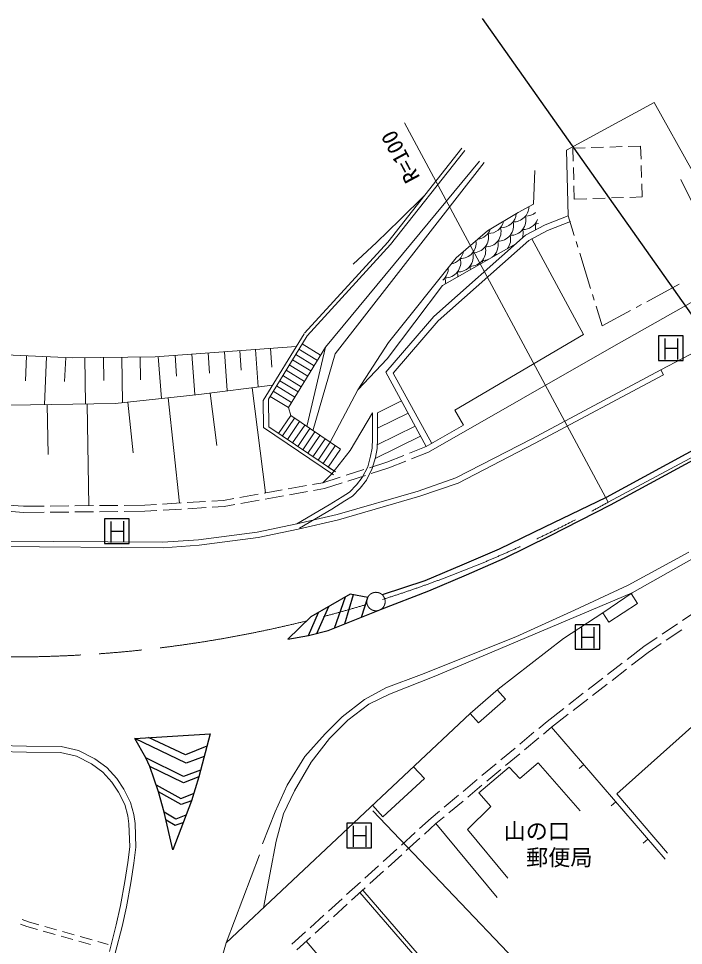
# Model space of a CAD drawing. Units: millimetres, scale not verified. Extents: x 40000 to 680000, y 20000 to 380000.
# Drawn here: x 241597 to 295635, y 236924 to 312259 of the extents above; entities that cross this region are included whole.
import ezdxf
from ezdxf.enums import TextEntityAlignment as Align

# ---------------------------------------------------------------- set-up
doc = ezdxf.new("R2010")
doc.units = ezdxf.units.MM
doc.header["$LTSCALE"] = 1000
doc.linetypes.add('CHAIN', pattern=[18.5, 12, -1.5, 3.5, -1.5])
for name, color, linetype, lineweight in [('M-BMK', 2, 'CHAIN', 13), ('M-STR-HTXT', 7, 'Continuous', 13), ('M-STR-STRC', 7, 'Continuous', 25), ('M-WORK', 1, 'Continuous', 13)]:
    doc.layers.add(name, color=color, linetype=linetype, lineweight=lineweight)
doc.styles.add('ＭＳ ゴシック', font='')
doc.styles.get('ＭＳ ゴシック').set_extended_font_data('MS Gothic')

msp = doc.modelspace()

# ---------------------------------------------------------------- linework, layer by layer
at = {"layer": 'M-BMK'}
msp.add_line((289503, 272940), (313370, 285733), dxfattribs=at)
msp.add_circle((270643, 264875), 750, dxfattribs=at)
msp.add_arc((240967, 360371), 100000, 255.78099, 299.03646, dxfattribs=at)
at = {"layer": 'M-STR-HTXT'}
msp.add_line((289503, 272940), (272969, 303785), dxfattribs=at)
at = {"layer": 'M-STR-STRC'}
for p, q in [((279285, 312259), (301941, 280168)), ((295617, 286470), (293617, 286470)), ((293617, 286470), (293617, 284470)), ((295617, 284470), (295617, 286470)), ((294157, 284555), (294157, 286254)), ((295149, 286265), (295149, 284560)), ((294157, 285470), (295149, 285470)), ((293617, 284470), (295617, 284470)), ((301941, 280168), (289342, 273330)), ((302271, 279551), (289668, 272710)), ((289342, 273330), (284333, 270909)), ((289668, 272710), (284743, 270200)), ((250582, 271602), (248582, 271602)), ((248582, 271602), (248582, 269602)), ((249122, 269687), (249122, 271387)), ((250114, 271398), (250114, 269693)), ((250582, 269602), (250582, 271602)), ((249122, 270602), (250114, 270602)), ((284333, 270909), (280651, 269132)), ((284743, 270200), (281053, 268371)), ((248582, 269602), (250582, 269602)), ((280651, 269132), (277618, 267843)), ((281053, 268371), (277988, 267026)), ((277618, 267843), (274612, 266562)), ((277988, 267026), (274923, 265713)), ((274612, 266562), (271154, 265424)), ((268542, 265467), (265362, 263627)), ((267274, 262725), (268169, 265251)), ((268792, 265423), (268075, 263046)), ((269976, 265218), (268542, 265467)), ((269473, 263606), (269976, 265218)), ((274923, 265713), (270991, 264211)), ((265841, 262291), (266811, 264465)), ((265175, 262126), (265966, 263977)), ((266754, 262517), (270826, 264148)), ((265362, 263627), (263486, 261813)), ((288827, 262994), (286827, 262994)), ((286827, 262994), (286827, 260994)), ((288827, 260994), (288827, 262994)), ((265175, 262126), (266754, 262517)), ((287368, 261079), (287368, 262778)), ((288359, 262789), (288359, 261084)), ((263486, 261813), (265175, 262126)), ((287368, 261994), (288359, 261994)), ((286827, 260994), (288827, 260994)), ((251038, 253753), (257157, 254129)), ((257157, 254129), (256255, 250631)), ((251950, 252174), (251038, 253753)), ((255213, 251747), (251038, 253753)), ((255161, 252414), (252166, 253823)), ((256896, 253119), (255161, 252414)), ((252273, 251476), (251950, 252174)), ((255015, 250668), (251950, 252174)), ((256682, 252288), (255213, 251747)), ((252971, 249412), (252273, 251476)), ((254999, 250152), (252273, 251476)), ((256396, 251178), (255015, 250668)), ((256255, 250631), (254999, 250152)), ((256255, 250631), (255645, 248692)), ((252776, 249991), (254790, 248880)), ((253441, 247765), (252971, 249412)), ((254822, 248390), (252971, 249412)), ((255645, 248692), (254129, 244705)), ((254790, 248880), (255825, 249262)), ((255645, 248692), (254822, 248390)), ((284632, 232939), (270378, 247856)), ((254129, 244705), (253441, 247765)), ((254384, 247202), (253441, 247765)), ((253584, 247128), (254321, 246691)), ((255198, 247518), (254384, 247202)), ((254321, 246691), (254974, 246928)), ((270289, 246857), (268289, 246857)), ((268289, 246857), (268289, 244857)), ((268829, 244942), (268829, 246642)), ((269820, 246653), (269820, 244948)), ((270289, 244857), (270289, 246857)), ((268829, 245857), (269820, 245857)), ((268289, 244857), (270289, 244857))]:
    msp.add_line(p, q, dxfattribs=at)
at = {"layer": 'M-WORK'}
for p, q in [((286142, 301568), (293249, 305438)), ((293249, 305438), (296368, 299856)), ((271611, 294090), (277620, 301716)), ((271839, 293895), (277856, 301530)), ((286262, 296237), (286142, 301568)), ((287648, 301755), (286637, 301724)), ((286637, 301724), (286670, 300654)), ((289147, 301802), (288147, 301771)), ((290646, 301849), (289647, 301818)), ((292156, 301896), (291146, 301864)), ((292190, 300826), (292156, 301896)), ((266547, 285559), (279052, 300668)), ((279439, 300562), (267336, 285012)), ((283446, 297160), (283568, 299903)), ((286686, 300154), (286717, 299155)), ((292237, 299327), (292205, 300326)), ((298687, 292529), (295421, 299190)), ((286733, 298655), (286766, 297585)), ((292285, 297757), (292252, 298827)), ((272572, 295892), (274618, 297906)), ((286766, 297585), (287777, 297616)), ((288276, 297632), (289276, 297663)), ((289776, 297679), (290775, 297710)), ((291275, 297725), (292285, 297757)), ((282211, 296499), (283446, 297160)), ((279712, 295005), (282211, 296499)), ((284386, 295487), (286262, 296237)), ((286262, 296237), (286762, 294621)), ((270695, 294054), (272572, 295892)), ((282791, 294643), (284386, 295487)), ((284596, 295033), (286448, 295773)), ((293799, 283710), (316305, 295609)), ((275356, 288052), (282791, 294643)), ((277155, 292822), (279712, 295005)), ((283078, 294229), (284596, 295033)), ((264833, 286676), (271611, 294090)), ((265054, 286474), (271839, 293895)), ((268799, 292292), (270695, 294054)), ((275713, 287700), (283078, 294229)), ((276047, 290565), (282005, 293946)), ((287520, 286586), (283305, 294349)), ((286909, 294144), (287057, 293666)), ((287205, 293188), (288091, 290322)), ((271668, 285928), (277155, 292822)), ((289982, 285636), (300977, 291854)), ((271566, 284609), (276047, 290565)), ((292659, 289247), (295294, 290681)), ((288238, 289844), (288386, 289367)), ((288534, 288889), (289033, 287273)), ((291780, 288769), (292220, 289008)), ((271451, 283514), (275356, 288052)), ((289033, 287273), (291341, 288530)), ((272055, 283449), (275713, 287700)), ((261480, 281214), (264799, 286630)), ((261898, 281323), (265054, 286474)), ((277047, 280441), (287520, 286586)), ((252707, 284776), (264173, 285610)), ((263529, 280634), (266547, 285559)), ((266141, 284897), (264649, 285812)), ((266547, 285559), (265031, 279098)), ((269169, 282079), (271668, 285928)), ((274917, 277006), (289982, 285636)), ((239866, 284952), (246023, 284670)), ((242247, 284843), (242153, 282808)), ((243875, 284768), (243697, 280878)), ((246023, 284670), (252707, 284776)), ((252956, 284794), (253204, 281376)), ((254323, 284893), (254447, 283184)), ((255690, 284993), (255929, 281703)), ((257006, 285089), (257125, 283444)), ((258322, 285184), (258552, 282018)), ((259588, 285276), (259703, 283693)), ((260855, 285369), (261077, 282321)), ((262074, 285457), (262185, 283934)), ((265619, 284045), (264126, 284959)), ((265880, 284471), (264388, 285385)), ((267336, 285012), (265526, 278763)), ((245431, 284697), (245342, 282752)), ((246988, 284685), (247047, 280927)), ((248491, 284709), (248521, 282830)), ((249995, 284733), (250053, 281031)), ((251475, 284756), (251505, 282905)), ((265096, 283192), (263604, 284106)), ((265357, 283618), (263865, 284533)), ((269169, 282079), (271566, 284609)), ((264835, 282766), (263343, 283680)), ((274734, 277471), (271451, 283514)), ((275173, 277710), (272055, 283449)), ((283314, 278108), (293799, 283710)), ((283523, 277710), (294011, 283313)), ((294011, 283313), (293799, 283710)), ((264312, 281913), (262820, 282827)), ((264574, 282339), (263081, 283254)), ((256251, 281705), (262244, 282461)), ((257174, 281822), (257713, 277553)), ((260589, 282252), (261668, 273704)), ((263790, 281060), (262298, 281975)), ((264051, 281487), (262559, 282401)), ((266923, 277817), (269169, 282079)), ((249461, 280966), (256251, 281705)), ((250469, 281076), (250916, 276968)), ((253755, 281433), (254685, 272879)), ((261503, 279011), (261480, 281214)), ((261898, 281323), (261933, 279083)), ((263529, 280634), (262037, 281548)), ((270757, 280226), (272713, 281189)), ((240842, 280826), (249461, 280966)), ((243932, 280876), (243998, 276829)), ((247169, 280929), (247304, 272666)), ((263529, 280634), (263716, 279989)), ((277751, 279198), (277047, 280441)), ((263716, 279989), (262734, 278540)), ((264025, 279780), (263043, 278331)), ((264439, 279499), (263457, 278050)), ((267751, 277257), (263716, 279989)), ((268559, 277144), (270357, 280223)), ((270357, 280223), (270371, 278118)), ((270757, 280226), (270772, 278110)), ((270766, 278956), (273260, 280184)), ((267182, 275166), (261503, 279011)), ((267350, 275414), (261933, 279083)), ((264853, 279219), (263871, 277770)), ((265267, 278939), (264285, 277490)), ((270749, 277613), (273832, 279131)), ((274734, 277471), (277751, 279198)), ((265681, 278658), (264699, 277209)), ((266095, 278378), (265113, 276929)), ((266509, 278098), (265527, 276649)), ((270371, 278118), (270337, 277352)), ((270582, 276495), (274276, 278314)), ((270772, 278110), (270736, 277305)), ((277138, 274920), (283314, 278108)), ((266923, 277817), (265941, 276368)), ((267337, 277537), (266355, 276088)), ((267751, 277257), (266769, 275808)), ((270337, 277352), (270210, 276679)), ((270736, 277305), (270599, 276587)), ((273367, 276932), (274734, 277471)), ((277315, 274505), (283523, 277710)), ((267070, 275242), (268559, 277144)), ((270210, 276679), (269971, 275837)), ((270599, 276587), (270347, 275693)), ((271535, 276210), (272902, 276749)), ((273543, 276464), (274917, 277006)), ((266769, 275808), (267350, 275414)), ((269971, 275837), (269537, 274951)), ((270122, 275756), (271535, 276210)), ((270267, 275278), (271704, 275739)), ((271704, 275739), (273078, 276281)), ((266329, 274537), (267070, 275242)), ((266329, 274537), (267742, 274991)), ((268218, 275144), (269646, 275603)), ((268363, 274665), (269791, 275124)), ((270347, 275693), (269878, 274737)), ((263521, 274035), (264998, 274299)), ((265490, 274387), (266329, 274537)), ((266450, 274051), (267887, 274512)), ((269069, 274356), (268490, 273760)), ((269537, 274951), (269069, 274356)), ((269878, 274737), (269371, 274092)), ((274064, 273857), (277138, 274920)), ((274200, 273428), (277315, 274505)), ((259583, 273332), (261060, 273596)), ((261552, 273683), (263029, 273947)), ((263611, 273543), (265088, 273807)), ((265580, 273895), (266450, 274051)), ((267486, 271961), (274064, 273857)), ((268490, 273760), (267903, 273394)), ((269371, 274092), (268743, 273446)), ((240729, 272715), (242004, 272616)), ((251856, 272709), (252808, 272767)), ((253307, 272797), (254804, 272887)), ((255303, 272917), (256801, 273007)), ((257300, 273037), (258252, 273094)), ((258252, 273094), (259091, 273244)), ((258311, 272596), (259181, 272752)), ((259673, 272840), (261150, 273104)), ((261642, 273192), (263119, 273455)), ((266848, 272739), (264226, 271198)), ((267903, 273394), (266848, 272739)), ((268114, 273054), (267055, 272396)), ((267600, 271525), (274200, 273428)), ((268743, 273446), (268114, 273054)), ((240689, 272216), (241987, 272116)), ((241987, 272116), (243680, 272132)), ((242004, 272616), (243680, 272632)), ((244180, 272636), (245680, 272651)), ((244180, 272136), (245680, 272151)), ((246180, 272655), (247680, 272670)), ((246180, 272155), (247680, 272170)), ((248180, 272674), (249680, 272689)), ((248180, 272174), (249680, 272189)), ((250180, 272693), (251856, 272709)), ((250180, 272193), (251873, 272209)), ((251873, 272209), (252846, 272268)), ((253345, 272298), (254843, 272388)), ((255342, 272418), (256839, 272508)), ((257338, 272538), (258311, 272596)), ((264226, 271198), (267486, 271961)), ((267055, 272396), (264429, 270853)), ((264324, 270759), (267600, 271525)), ((256225, 269893), (260994, 270525)), ((260994, 270525), (264226, 271198)), ((261069, 270081), (264324, 270759)), ((238416, 269806), (253324, 269691)), ((253324, 269691), (256225, 269893)), ((256271, 269445), (261069, 270081)), ((238402, 269356), (253338, 269241)), ((253338, 269241), (256271, 269445)), ((291464, 265577), (297561, 269043)), ((291131, 266202), (296068, 268899)), ((286792, 264185), (291131, 266202)), ((275511, 258845), (291464, 265577)), ((289084, 263949), (291464, 265577)), ((291904, 264716), (291390, 265527)), ((289569, 263194), (291904, 264716)), ((282007, 262003), (286792, 264185)), ((285881, 261872), (289084, 263949)), ((289084, 263949), (289569, 263194)), ((295567, 263338), (296814, 264172)), ((293904, 262227), (295151, 263061)), ((294243, 261732), (295490, 262566)), ((274337, 258954), (282007, 262003)), ((280580, 257744), (285881, 261872)), ((292415, 261233), (293488, 261950)), ((292766, 260746), (293827, 261455)), ((291049, 260174), (292415, 261233)), ((291412, 259697), (292766, 260746)), ((289468, 258949), (290654, 259868)), ((289831, 258471), (291017, 259390)), ((271453, 257875), (274337, 258954)), ((271734, 257344), (275511, 258845)), ((287887, 257724), (289073, 258643)), ((269717, 256914), (271453, 257875)), ((278305, 255774), (280580, 257744)), ((281182, 256930), (280510, 257683)), ((288251, 257246), (289436, 258165)), ((267911, 255507), (269717, 256914)), ((270069, 256547), (271734, 257344)), ((278972, 255023), (281182, 256930)), ((286306, 256499), (287492, 257417)), ((286670, 256021), (287855, 256940)), ((290222, 249258), (299158, 257233)), ((268357, 255233), (270069, 256547)), ((284545, 255133), (285911, 256192)), ((258480, 237145), (278305, 255774)), ((266527, 254123), (267911, 255507)), ((278305, 255774), (278972, 255023)), ((284921, 254665), (286275, 255715)), ((266879, 253756), (268357, 255233)), ((283868, 254569), (284545, 255133)), ((284253, 254109), (284921, 254665)), ((284921, 254665), (284541, 254340)), ((284921, 254665), (294149, 243930)), ((264862, 252270), (266527, 254123)), ((282332, 253288), (283484, 254249)), ((237562, 253240), (242244, 253125)), ((242244, 253125), (245059, 253096)), ((265378, 251833), (266879, 253756)), ((282717, 252828), (283869, 253789)), ((237546, 252740), (242235, 252625)), ((242235, 252625), (245001, 252597)), ((245001, 252597), (246310, 252303)), ((245059, 253096), (246483, 252777)), ((246483, 252777), (247785, 252100)), ((280796, 252007), (281948, 252968)), ((281181, 251547), (282333, 252508)), ((246310, 252303), (247522, 251673)), ((247522, 251673), (248445, 251011)), ((247785, 252100), (248781, 251386)), ((263431, 249948), (264862, 252270)), ((264018, 249487), (265378, 251833)), ((279260, 250727), (280412, 251687)), ((282347, 250490), (283825, 251779)), ((283825, 251779), (287249, 247863)), ((287528, 251632), (287149, 251306)), ((248445, 251011), (249190, 250184)), ((248781, 251386), (249585, 250492)), ((274593, 250492), (273694, 251441)), ((279017, 249340), (281479, 251428)), ((279645, 250266), (280797, 251227)), ((281479, 251428), (282347, 250490)), ((249190, 250184), (249727, 249383)), ((249585, 250492), (250160, 249636)), ((271200, 247380), (274593, 250492)), ((277724, 249446), (278876, 250406)), ((249727, 249383), (250238, 248374)), ((250160, 249636), (250709, 248551)), ((262446, 247790), (263431, 249948)), ((263127, 247634), (264018, 249487)), ((278108, 248986), (279261, 249946)), ((276187, 248165), (277340, 249126)), ((276572, 247705), (277724, 248665)), ((279978, 248214), (279017, 249340)), ((294350, 244427), (290222, 249258)), ((250238, 248374), (250473, 247458)), ((250709, 248551), (250964, 247555)), ((270366, 248314), (271200, 247380)), ((278078, 246338), (279978, 248214)), ((290136, 248599), (289757, 248273)), ((250473, 247458), (250567, 246797)), ((250964, 247555), (251066, 246841)), ((261414, 245187), (262446, 247790)), ((262540, 245406), (263127, 247634)), ((274189, 246430), (275127, 247281)), ((275127, 247281), (275803, 247845)), ((275521, 246828), (276188, 247385)), ((250567, 246797), (250629, 244934)), ((251066, 246841), (251130, 244913)), ((274588, 245982), (275521, 246828)), ((280499, 240834), (275521, 246828)), ((272708, 245087), (273819, 246094)), ((273106, 244638), (274217, 245646)), ((281362, 242398), (278078, 246338)), ((250629, 244934), (250481, 243678)), ((251130, 244913), (250977, 243610)), ((261509, 239991), (262540, 245406)), ((292743, 245566), (292364, 245240)), ((258480, 237145), (261189, 244289)), ((271226, 243743), (272337, 244751)), ((271625, 243294), (272736, 244302)), ((250481, 243678), (250241, 242112)), ((250977, 243610), (250734, 242027)), ((269745, 242399), (270856, 243407)), ((270143, 241951), (271254, 242958)), ((250241, 242112), (249874, 240175)), ((250734, 242027), (250364, 240074)), ((268263, 241056), (269375, 242063)), ((268662, 240607), (269773, 241615)), ((274617, 235123), (269343, 241225)), ((274844, 235319), (269570, 241421)), ((266782, 239712), (267893, 240720)), ((249874, 240175), (249520, 238594)), ((250364, 240074), (250006, 238478)), ((267181, 239263), (268292, 240271)), ((241898, 239024), (242404, 238850)), ((242404, 238850), (243243, 238610)), ((265301, 238368), (266412, 239376)), ((265699, 237920), (266810, 238928)), ((241769, 238645), (242284, 238468)), ((242284, 238468), (243128, 238227)), ((243609, 238090), (244570, 237816)), ((243724, 238473), (244685, 238199)), ((245166, 238062), (246128, 237788)), ((249520, 238594), (248979, 236444)), ((250006, 238478), (249457, 236295)), ((245051, 237679), (246013, 237404)), ((246609, 237650), (247570, 237376)), ((263819, 237025), (264930, 238033)), ((264218, 236576), (265329, 237584)), ((246494, 237267), (247455, 236993)), ((248051, 237239), (248890, 237000)), ((257917, 235245), (258480, 237145)), ((264979, 237267), (270139, 231246))]:
    msp.add_line(p, q, dxfattribs=at)
for centre, start, end in [((281818, 296981), 268.35601, 358.89472), ((280804, 296510), 268.35601, 355.04963), ((281586, 295887), 268.35601, 14.61621), ((282832, 297452), 268.35601, 309.13493), ((279790, 296039), 268.35601, 348.19082), ((280572, 295416), 268.35601, 14.61621), ((282600, 296359), 268.35601, 339.08246), ((283614, 296830), 268.35601, 280.78088), ((282369, 295265), 351.17401, 14.61621), ((278544, 294474), 268.35601, 14.61621), ((278776, 295568), 276.43838, 340.46778), ((279558, 294945), 268.35601, 14.61621), ((280341, 294323), 322.78044, 14.61621), ((281355, 294794), 343.06038, 14.61621), ((277531, 294003), 268.35601, 8.93211), ((279327, 293851), 306.97806, 14.61621), ((276517, 293532), 280.36392, 350.71478), ((277299, 292909), 268.35601, 14.61621), ((278313, 293380), 268.35601, 14.61621), ((280341, 294323), 268.35601, 276.36906), ((279095, 292758), 10.78954, 14.61621), ((276285, 292438), 268.35601, 14.61621), ((279327, 293851), 268.35601, 292.17144), ((278081, 292287), 6.33441, 14.61621), ((275271, 291967), 309.72442, 2.60833), ((276054, 291344), 356.9099, 14.61621), ((277068, 291815), 1.72488, 14.61621), ((275040, 290873), 351.81938, 14.61621)]:
    msp.add_arc(centre, 1250, start, end, dxfattribs=at)

# ---------------------------------------------------------------- texts
at = {"layer": 'M-STR-HTXT', "style": 'ＭＳ ゴシック'}
msp.add_text('R=100', height=1320, rotation=118.193, dxfattribs=at).set_placement((272620, 301019), align=Align.MIDDLE_CENTER)
at = {"layer": 'M-WORK', "style": 'ＭＳ ゴシック'}
for s, p in [('山の口', (283715, 246221)), ('郵便局', (285545, 244075))]:
    msp.add_text(s, height=1320, dxfattribs=at).set_placement(p, align=Align.MIDDLE_CENTER)

doc.saveas('drawing.dxf')
